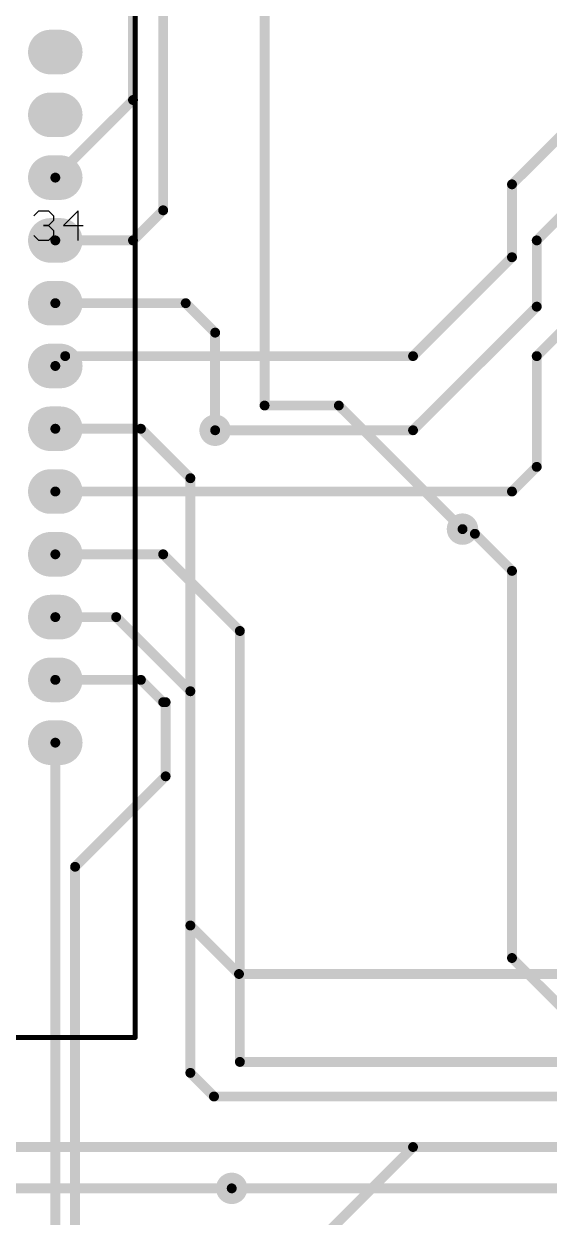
# Model space of a CAD drawing. Header units: millimetres. Extents: x 1.1 to 12.7, y 1.1 to 8.9.
# Drawn here: x 3.137 to 3.972, y 3.679 to 5.579 of the extents above; entities that cross this region are included whole.
import ezdxf

# ---------------------------------------------------------------- set-up
doc = ezdxf.new("R2010")
doc.units = ezdxf.units.MM
doc.header["$MEASUREMENT"] = 0
for name, color, linetype in [('BottomLayer', 5, 'Continuous'), ('BottomSolder', 6, 'Continuous'), ('Mechanical29', 56, 'Continuous'), ('MultiLayer', 9, 'Continuous'), ('PadHoleLayer', 156, 'Continuous'), ('TopLayer', 1, 'Continuous'), ('TopOverlay', 2, 'Continuous'), ('TopSolder', 216, 'Continuous'), ('ViaHoleLayer', 16, 'Continuous')]:
    doc.layers.add(name, color=color, linetype=linetype)

# ---------------------------------------------------------------- blocks, each defined once
blk = doc.blocks.new('IDC34_34')
at = {"layer": 'BottomLayer', "const_width": 0.063}
for points in [[(0.0579, 0.3), (0.0421, 0.3)], [(0.0579, 0.2), (0.0421, 0.2)], [(0.0579, 0.1), (0.0421, 0.1)], [(0.0579, 0), (0.0421, 0)], [(0.0579, -0.1), (0.0421, -0.1)], [(0.0579, -0.2), (0.0421, -0.2)], [(0.0579, -0.3), (0.0421, -0.3)], [(0.0579, -0.4), (0.0421, -0.4)], [(0.0579, -0.5), (0.0421, -0.5)], [(0.0579, -0.6), (0.0421, -0.6)], [(0.0579, -0.7), (0.0421, -0.7)], [(0.0579, -0.8), (0.0421, -0.8)]]:
    blk.add_lwpolyline(points, dxfattribs=at)
at = {"layer": 'BottomLayer', "const_width": 0.0315}
for points in [[(0.0264, 0.3, 1), (0.0579, 0.3, 1)], [(0.0421, 0.3, 1), (0.0736, 0.3, 1)], [(0.0264, 0.2, 1), (0.0579, 0.2, 1)], [(0.0421, 0.2, 1), (0.0736, 0.2, 1)], [(0.0264, 0.1, 1), (0.0579, 0.1, 1)], [(0.0421, 0.1, 1), (0.0736, 0.1, 1)], [(0.0264, 0, 1), (0.0579, 0, 1)], [(0.0421, 0, 1), (0.0736, 0, 1)], [(0.0264, -0.1, 1), (0.0579, -0.1, 1)], [(0.0421, -0.1, 1), (0.0736, -0.1, 1)], [(0.0264, -0.2, 1), (0.0579, -0.2, 1)], [(0.0421, -0.2, 1), (0.0736, -0.2, 1)], [(0.0264, -0.3, 1), (0.0579, -0.3, 1)], [(0.0421, -0.3, 1), (0.0736, -0.3, 1)], [(0.0264, -0.4, 1), (0.0579, -0.4, 1)], [(0.0421, -0.4, 1), (0.0736, -0.4, 1)], [(0.0264, -0.5, 1), (0.0579, -0.5, 1)], [(0.0421, -0.5, 1), (0.0736, -0.5, 1)], [(0.0264, -0.6, 1), (0.0579, -0.6, 1)], [(0.0421, -0.6, 1), (0.0736, -0.6, 1)], [(0.0264, -0.7, 1), (0.0579, -0.7, 1)], [(0.0421, -0.7, 1), (0.0736, -0.7, 1)], [(0.0264, -0.8, 1), (0.0579, -0.8, 1)], [(0.0421, -0.8, 1), (0.0736, -0.8, 1)]]:
    blk.add_lwpolyline(points, format="xyb", close=True, dxfattribs=at)
at = {"layer": 'BottomSolder', "const_width": 0.071}
for points in [[(0.0579, 0.3), (0.0421, 0.3)], [(0.0579, 0.2), (0.0421, 0.2)], [(0.0579, 0.1), (0.0421, 0.1)], [(0.0579, 0), (0.0421, 0)], [(0.0579, -0.1), (0.0421, -0.1)], [(0.0579, -0.2), (0.0421, -0.2)], [(0.0579, -0.3), (0.0421, -0.3)], [(0.0579, -0.4), (0.0421, -0.4)], [(0.0579, -0.5), (0.0421, -0.5)], [(0.0579, -0.6), (0.0421, -0.6)], [(0.0579, -0.7), (0.0421, -0.7)], [(0.0579, -0.8), (0.0421, -0.8)]]:
    blk.add_lwpolyline(points, dxfattribs=at)
at = {"layer": 'BottomSolder', "const_width": 0.0355}
for points in [[(0.0244, 0.3, 1), (0.0599, 0.3, 1)], [(0.0401, 0.3, 1), (0.0756, 0.3, 1)], [(0.0244, 0.2, 1), (0.0599, 0.2, 1)], [(0.0401, 0.2, 1), (0.0756, 0.2, 1)], [(0.0244, 0.1, 1), (0.0599, 0.1, 1)], [(0.0401, 0.1, 1), (0.0756, 0.1, 1)], [(0.0244, 0, 1), (0.0599, 0, 1)], [(0.0401, 0, 1), (0.0756, 0, 1)], [(0.0244, -0.1, 1), (0.0599, -0.1, 1)], [(0.0401, -0.1, 1), (0.0756, -0.1, 1)], [(0.0244, -0.2, 1), (0.0599, -0.2, 1)], [(0.0401, -0.2, 1), (0.0756, -0.2, 1)], [(0.0244, -0.3, 1), (0.0599, -0.3, 1)], [(0.0401, -0.3, 1), (0.0756, -0.3, 1)], [(0.0244, -0.4, 1), (0.0599, -0.4, 1)], [(0.0401, -0.4, 1), (0.0756, -0.4, 1)], [(0.0244, -0.5, 1), (0.0599, -0.5, 1)], [(0.0401, -0.5, 1), (0.0756, -0.5, 1)], [(0.0244, -0.6, 1), (0.0599, -0.6, 1)], [(0.0401, -0.6, 1), (0.0756, -0.6, 1)], [(0.0244, -0.7, 1), (0.0599, -0.7, 1)], [(0.0401, -0.7, 1), (0.0756, -0.7, 1)], [(0.0244, -0.8, 1), (0.0599, -0.8, 1)], [(0.0401, -0.8, 1), (0.0756, -0.8, 1)]]:
    blk.add_lwpolyline(points, format="xyb", close=True, dxfattribs=at)
at = {"layer": 'Mechanical29'}
for p, q in [((0.0157, 0.0394), (0.0236, 0.0472)), ((0.0236, 0.0472), (0.0393, 0.0472)), ((0.0393, 0.0472), (0.0472, 0.0394)), ((0.0472, 0.0394), (0.0472, 0.0315)), ((0.0865, 0.0472), (0.0629, 0.0236)), ((0.0865, 0), (0.0865, 0.0472)), ((0.0393, 0.0236), (0.0314, 0.0236)), ((0.0314, 0.0236), (0.0393, 0.0236)), ((0.0472, 0.0315), (0.0393, 0.0236)), ((0.0393, 0.0236), (0.0472, 0.0157)), ((0.0629, 0.0236), (0.0944, 0.0236)), ((0.0236, 0), (0.0157, 0.0079)), ((0.0393, 0), (0.0236, 0)), ((0.0472, 0.0079), (0.0393, 0)), ((0.0472, 0.0157), (0.0472, 0.0079))]:
    blk.add_line(p, q, dxfattribs=at)
at = {"layer": 'Mechanical29', "const_width": 0.00787}
blk.add_lwpolyline([(0.1772, 1.2697), (0.1772, -0.8929)], dxfattribs=at)
at = {"layer": 'Mechanical29', "const_width": 0.00394}
blk.add_lwpolyline([(0.1752, -0.8929, 1), (0.1791, -0.8929, 1)], format="xyb", close=True, dxfattribs=at)
at = {"layer": 'MultiLayer', "const_width": 0.063}
for points in [[(0.0579, 0.3), (0.0421, 0.3)], [(0.0579, 0.2), (0.0421, 0.2)], [(0.0579, 0.1), (0.0421, 0.1)], [(0.0579, 0), (0.0421, 0)], [(0.0579, -0.1), (0.0421, -0.1)], [(0.0579, -0.2), (0.0421, -0.2)], [(0.0579, -0.3), (0.0421, -0.3)], [(0.0579, -0.4), (0.0421, -0.4)], [(0.0579, -0.5), (0.0421, -0.5)], [(0.0579, -0.6), (0.0421, -0.6)], [(0.0579, -0.7), (0.0421, -0.7)], [(0.0579, -0.8), (0.0421, -0.8)]]:
    blk.add_lwpolyline(points, dxfattribs=at)
at = {"layer": 'MultiLayer', "const_width": 0.0315}
for points in [[(0.0264, 0.3, 1), (0.0579, 0.3, 1)], [(0.0421, 0.3, 1), (0.0736, 0.3, 1)], [(0.0264, 0.2, 1), (0.0579, 0.2, 1)], [(0.0421, 0.2, 1), (0.0736, 0.2, 1)], [(0.0264, 0.1, 1), (0.0579, 0.1, 1)], [(0.0421, 0.1, 1), (0.0736, 0.1, 1)], [(0.0264, 0, 1), (0.0579, 0, 1)], [(0.0421, 0, 1), (0.0736, 0, 1)], [(0.0264, -0.1, 1), (0.0579, -0.1, 1)], [(0.0421, -0.1, 1), (0.0736, -0.1, 1)], [(0.0264, -0.2, 1), (0.0579, -0.2, 1)], [(0.0421, -0.2, 1), (0.0736, -0.2, 1)], [(0.0264, -0.3, 1), (0.0579, -0.3, 1)], [(0.0421, -0.3, 1), (0.0736, -0.3, 1)], [(0.0264, -0.4, 1), (0.0579, -0.4, 1)], [(0.0421, -0.4, 1), (0.0736, -0.4, 1)], [(0.0264, -0.5, 1), (0.0579, -0.5, 1)], [(0.0421, -0.5, 1), (0.0736, -0.5, 1)], [(0.0264, -0.6, 1), (0.0579, -0.6, 1)], [(0.0421, -0.6, 1), (0.0736, -0.6, 1)], [(0.0264, -0.7, 1), (0.0579, -0.7, 1)], [(0.0421, -0.7, 1), (0.0736, -0.7, 1)], [(0.0264, -0.8, 1), (0.0579, -0.8, 1)], [(0.0421, -0.8, 1), (0.0736, -0.8, 1)]]:
    blk.add_lwpolyline(points, format="xyb", close=True, dxfattribs=at)
at = {"layer": 'PadHoleLayer', "const_width": 0.0138}
for points in [[(0.0431, 0.3, 1), (0.0569, 0.3, 1)], [(0.0431, 0.2, 1), (0.0569, 0.2, 1)], [(0.0431, 0.1, 1), (0.0569, 0.1, 1)], [(0.0431, 0, 1), (0.0569, 0, 1)], [(0.0431, -0.1, 1), (0.0569, -0.1, 1)], [(0.0431, -0.2, 1), (0.0569, -0.2, 1)], [(0.0431, -0.3, 1), (0.0569, -0.3, 1)], [(0.0431, -0.4, 1), (0.0569, -0.4, 1)], [(0.0431, -0.5, 1), (0.0569, -0.5, 1)], [(0.0431, -0.6, 1), (0.0569, -0.6, 1)], [(0.0431, -0.7, 1), (0.0569, -0.7, 1)], [(0.0431, -0.8, 1), (0.0569, -0.8, 1)]]:
    blk.add_lwpolyline(points, format="xyb", close=True, dxfattribs=at)
at = {"layer": 'TopLayer', "const_width": 0.063}
for points in [[(0.0579, 0.3), (0.0421, 0.3)], [(0.0579, 0.2), (0.0421, 0.2)], [(0.0579, 0.1), (0.0421, 0.1)], [(0.0579, 0), (0.0421, 0)], [(0.0579, -0.1), (0.0421, -0.1)], [(0.0579, -0.2), (0.0421, -0.2)], [(0.0579, -0.3), (0.0421, -0.3)], [(0.0579, -0.4), (0.0421, -0.4)], [(0.0579, -0.5), (0.0421, -0.5)], [(0.0579, -0.6), (0.0421, -0.6)], [(0.0579, -0.7), (0.0421, -0.7)], [(0.0579, -0.8), (0.0421, -0.8)]]:
    blk.add_lwpolyline(points, dxfattribs=at)
at = {"layer": 'TopLayer', "const_width": 0.0315}
for points in [[(0.0264, 0.3, 1), (0.0579, 0.3, 1)], [(0.0421, 0.3, 1), (0.0736, 0.3, 1)], [(0.0264, 0.2, 1), (0.0579, 0.2, 1)], [(0.0421, 0.2, 1), (0.0736, 0.2, 1)], [(0.0264, 0.1, 1), (0.0579, 0.1, 1)], [(0.0421, 0.1, 1), (0.0736, 0.1, 1)], [(0.0264, 0, 1), (0.0579, 0, 1)], [(0.0421, 0, 1), (0.0736, 0, 1)], [(0.0264, -0.1, 1), (0.0579, -0.1, 1)], [(0.0421, -0.1, 1), (0.0736, -0.1, 1)], [(0.0264, -0.2, 1), (0.0579, -0.2, 1)], [(0.0421, -0.2, 1), (0.0736, -0.2, 1)], [(0.0264, -0.3, 1), (0.0579, -0.3, 1)], [(0.0421, -0.3, 1), (0.0736, -0.3, 1)], [(0.0264, -0.4, 1), (0.0579, -0.4, 1)], [(0.0421, -0.4, 1), (0.0736, -0.4, 1)], [(0.0264, -0.5, 1), (0.0579, -0.5, 1)], [(0.0421, -0.5, 1), (0.0736, -0.5, 1)], [(0.0264, -0.6, 1), (0.0579, -0.6, 1)], [(0.0421, -0.6, 1), (0.0736, -0.6, 1)], [(0.0264, -0.7, 1), (0.0579, -0.7, 1)], [(0.0421, -0.7, 1), (0.0736, -0.7, 1)], [(0.0264, -0.8, 1), (0.0579, -0.8, 1)], [(0.0421, -0.8, 1), (0.0736, -0.8, 1)]]:
    blk.add_lwpolyline(points, format="xyb", close=True, dxfattribs=at)
at = {"layer": 'TopOverlay', "const_width": 0.00787}
for points in [[(0.1772, 1.2697), (0.1772, -1.2697)], [(-0.1575, -1.2697), (0.1772, -1.2697)]]:
    blk.add_lwpolyline(points, dxfattribs=at)
at = {"layer": 'TopOverlay', "const_width": 0.00394}
blk.add_lwpolyline([(0.1752, -1.2697, 1), (0.1791, -1.2697, 1)], format="xyb", close=True, dxfattribs=at)
blk.add_lwpolyline([(0.1752, -1.2697, 1), (0.1791, -1.2697, 1)], format="xyb", close=True, dxfattribs=at)
at = {"layer": 'TopSolder', "const_width": 0.071}
for points in [[(0.0579, 0.3), (0.0421, 0.3)], [(0.0579, 0.2), (0.0421, 0.2)], [(0.0579, 0.1), (0.0421, 0.1)], [(0.0579, 0), (0.0421, 0)], [(0.0579, -0.1), (0.0421, -0.1)], [(0.0579, -0.2), (0.0421, -0.2)], [(0.0579, -0.3), (0.0421, -0.3)], [(0.0579, -0.4), (0.0421, -0.4)], [(0.0579, -0.5), (0.0421, -0.5)], [(0.0579, -0.6), (0.0421, -0.6)], [(0.0579, -0.7), (0.0421, -0.7)], [(0.0579, -0.8), (0.0421, -0.8)]]:
    blk.add_lwpolyline(points, dxfattribs=at)
at = {"layer": 'TopSolder', "const_width": 0.0355}
for points in [[(0.0244, 0.3, 1), (0.0599, 0.3, 1)], [(0.0401, 0.3, 1), (0.0756, 0.3, 1)], [(0.0244, 0.2, 1), (0.0599, 0.2, 1)], [(0.0401, 0.2, 1), (0.0756, 0.2, 1)], [(0.0244, 0.1, 1), (0.0599, 0.1, 1)], [(0.0401, 0.1, 1), (0.0756, 0.1, 1)], [(0.0244, 0, 1), (0.0599, 0, 1)], [(0.0401, 0, 1), (0.0756, 0, 1)], [(0.0244, -0.1, 1), (0.0599, -0.1, 1)], [(0.0401, -0.1, 1), (0.0756, -0.1, 1)], [(0.0244, -0.2, 1), (0.0599, -0.2, 1)], [(0.0401, -0.2, 1), (0.0756, -0.2, 1)], [(0.0244, -0.3, 1), (0.0599, -0.3, 1)], [(0.0401, -0.3, 1), (0.0756, -0.3, 1)], [(0.0244, -0.4, 1), (0.0599, -0.4, 1)], [(0.0401, -0.4, 1), (0.0756, -0.4, 1)], [(0.0244, -0.5, 1), (0.0599, -0.5, 1)], [(0.0401, -0.5, 1), (0.0756, -0.5, 1)], [(0.0244, -0.6, 1), (0.0599, -0.6, 1)], [(0.0401, -0.6, 1), (0.0756, -0.6, 1)], [(0.0244, -0.7, 1), (0.0599, -0.7, 1)], [(0.0401, -0.7, 1), (0.0756, -0.7, 1)], [(0.0244, -0.8, 1), (0.0599, -0.8, 1)], [(0.0401, -0.8, 1), (0.0756, -0.8, 1)]]:
    blk.add_lwpolyline(points, format="xyb", close=True, dxfattribs=at)

msp = doc.modelspace()

# ---------------------------------------------------------------- linework, layer by layer
at = {"layer": 'BottomLayer', "const_width": 0.0157}
for points in [[(3.5197, 4.9714), (3.5197, 6.3887)], [(3.1866, 5.1344), (3.3941, 5.1344)], [(3.3941, 5.1344), (3.4409, 5.0875)], [(3.4409, 4.932), (3.4409, 5.0875)], [(3.5197, 4.9714), (3.6378, 4.9714)], [(3.6378, 4.9714), (3.8346, 4.7745)], [(3.1866, 4.9344), (3.3228, 4.9344)], [(3.3228, 4.9344), (3.4016, 4.8556)], [(3.4016, 4.1432), (3.4016, 4.8556)], [(3.4016, 4.1432), (3.4789, 4.0659)], [(3.4789, 4.0659), (4.189, 4.0659)], [(2.6293, 3.7903), (3.7559, 3.7903)], [(3.5591, 3.5934), (3.7559, 3.7903)], [(3.7559, 3.7903), (4.0709, 3.7903)], [(2.5354, 3.7245), (3.4673, 3.7245)]]:
    msp.add_lwpolyline(points, dxfattribs=at)
at = {"layer": 'BottomLayer'}
for points, const_width in [([(3.1827, 5.1344, 1), (3.1906, 5.1344, 1)], 0.00787), ([(3.3902, 5.1344, 1), (3.398, 5.1344, 1)], 0.00787), ([(3.3902, 5.1344, 1), (3.398, 5.1344, 1)], 0.00787), ([(3.437, 5.0875, 1), (3.4449, 5.0875, 1)], 0.00787), ([(3.437, 5.0875, 1), (3.4449, 5.0875, 1)], 0.00787), ([(3.5157, 4.9714, 1), (3.5236, 4.9714, 1)], 0.00787), ([(3.5157, 4.9714, 1), (3.5236, 4.9714, 1)], 0.00787), ([(3.6339, 4.9714, 1), (3.6417, 4.9714, 1)], 0.00787), ([(3.6339, 4.9714, 1), (3.6417, 4.9714, 1)], 0.00787), ([(3.1827, 4.9344, 1), (3.1906, 4.9344, 1)], 0.00787), ([(3.3189, 4.9344, 1), (3.3268, 4.9344, 1)], 0.00787), ([(3.3189, 4.9344, 1), (3.3268, 4.9344, 1)], 0.00787), ([(3.4284, 4.932, 1), (3.4534, 4.932, 1)], 0.025), ([(3.437, 4.932, 1), (3.4449, 4.932, 1)], 0.00787), ([(3.3976, 4.8556, 1), (3.4055, 4.8556, 1)], 0.00787), ([(3.3976, 4.8556, 1), (3.4055, 4.8556, 1)], 0.00787), ([(3.8221, 4.7745, 1), (3.8471, 4.7745, 1)], 0.025), ([(3.8307, 4.7745, 1), (3.8386, 4.7745, 1)], 0.00787), ([(3.3976, 4.1432, 1), (3.4055, 4.1432, 1)], 0.00787), ([(3.3976, 4.1432, 1), (3.4055, 4.1432, 1)], 0.00787), ([(3.475, 4.0659, 1), (3.4829, 4.0659, 1)], 0.00787), ([(3.475, 4.0659, 1), (3.4829, 4.0659, 1)], 0.00787), ([(3.752, 3.7903, 1), (3.7598, 3.7903, 1)], 0.00787), ([(3.752, 3.7903, 1), (3.7598, 3.7903, 1)], 0.00787), ([(3.752, 3.7903, 1), (3.7598, 3.7903, 1)], 0.00787), ([(3.4548, 3.7245, 1), (3.4798, 3.7245, 1)], 0.025), ([(3.4634, 3.7245, 1), (3.4713, 3.7245, 1)], 0.00787)]:
    msp.add_lwpolyline(points, format="xyb", close=True, dxfattribs=dict(at, const_width=const_width))
at = {"layer": 'MultiLayer', "const_width": 0.025}
for points in [[(3.4284, 4.932, 1), (3.4534, 4.932, 1)], [(3.8221, 4.7745, 1), (3.8471, 4.7745, 1)], [(3.4548, 3.7245, 1), (3.4798, 3.7245, 1)]]:
    msp.add_lwpolyline(points, format="xyb", close=True, dxfattribs=at)
at = {"layer": 'TopLayer', "const_width": 0.0157}
for points in [[(3.3102, 5.458), (3.3102, 6.7163)], [(3.3583, 5.2824), (3.3583, 5.6367)], [(3.9134, 5.3237), (4.0709, 5.4812)], [(3.1866, 5.3344), (3.3102, 5.458)], [(3.9134, 5.2076), (3.9134, 5.3237)], [(3.3102, 5.2344), (3.3583, 5.2824)], [(3.9528, 5.2344), (4.0008, 5.2824)], [(3.1866, 5.2344), (3.3102, 5.2344)], [(3.9528, 5.1289), (3.9528, 5.2344)], [(3.7559, 5.0501), (3.9134, 5.2076)], [(3.7559, 4.932), (3.9528, 5.1289)], [(3.9528, 5.0501), (4.0447, 5.142)], [(3.1866, 5.0344), (3.2024, 5.0501)], [(3.2024, 5.0501), (3.7559, 5.0501)], [(3.9528, 4.8737), (3.9528, 5.0501)], [(3.4409, 4.932), (3.7559, 4.932)], [(3.9134, 4.8344), (3.9528, 4.8737)], [(3.1866, 4.8344), (3.9134, 4.8344)], [(3.8543, 4.7671), (3.9134, 4.708)], [(3.1866, 4.7344), (3.3583, 4.7344)], [(3.3583, 4.7344), (3.4803, 4.6123)], [(3.9134, 4.0914), (3.9134, 4.708)], [(3.1866, 4.6344), (3.2835, 4.6344)], [(3.2835, 4.6344), (3.4016, 4.5163)], [(3.4803, 3.9259), (3.4803, 4.6123)], [(3.1866, 4.5344), (3.3228, 4.5344)], [(3.3228, 4.5344), (3.3583, 4.4989)], [(3.4016, 3.9084), (3.4016, 4.5163)], [(3.3583, 4.4989), (3.3622, 4.4989)], [(3.3622, 4.3808), (3.3622, 4.4989)], [(3.1866, 3.5541), (3.1866, 4.4344)], [(3.2181, 4.2367), (3.3622, 4.3808)], [(3.2181, 3.541), (3.2181, 4.2367)], [(3.9134, 4.0914), (4.071, 3.9338)], [(3.4016, 3.9084), (3.4392, 3.8708)], [(3.4803, 3.9259), (4.0343, 3.9259)], [(3.4392, 3.8708), (4.1319, 3.8708)], [(3.4673, 3.7245), (4.4646, 3.7245)]]:
    msp.add_lwpolyline(points, dxfattribs=at)
at = {"layer": 'TopLayer'}
for points, const_width in [([(3.3063, 5.458, 1), (3.3142, 5.458, 1)], 0.00787), ([(3.3063, 5.458, 1), (3.3142, 5.458, 1)], 0.00787), ([(3.1827, 5.3344, 1), (3.1906, 5.3344, 1)], 0.00787), ([(3.9094, 5.3237, 1), (3.9173, 5.3237, 1)], 0.00787), ([(3.9094, 5.3237, 1), (3.9173, 5.3237, 1)], 0.00787), ([(3.3543, 5.2824, 1), (3.3622, 5.2824, 1)], 0.00787), ([(3.3543, 5.2824, 1), (3.3622, 5.2824, 1)], 0.00787), ([(3.1827, 5.2344, 1), (3.1906, 5.2344, 1)], 0.00787), ([(3.3063, 5.2344, 1), (3.3142, 5.2344, 1)], 0.00787), ([(3.3063, 5.2344, 1), (3.3142, 5.2344, 1)], 0.00787), ([(3.9488, 5.2344, 1), (3.9567, 5.2344, 1)], 0.00787), ([(3.9488, 5.2344, 1), (3.9567, 5.2344, 1)], 0.00787), ([(3.9094, 5.2076, 1), (3.9173, 5.2076, 1)], 0.00787), ([(3.9094, 5.2076, 1), (3.9173, 5.2076, 1)], 0.00787), ([(3.9488, 5.1289, 1), (3.9567, 5.1289, 1)], 0.00787), ([(3.9488, 5.1289, 1), (3.9567, 5.1289, 1)], 0.00787), ([(3.1984, 5.0501, 1), (3.2063, 5.0501, 1)], 0.00787), ([(3.1984, 5.0501, 1), (3.2063, 5.0501, 1)], 0.00787), ([(3.752, 5.0501, 1), (3.7598, 5.0501, 1)], 0.00787), ([(3.752, 5.0501, 1), (3.7598, 5.0501, 1)], 0.00787), ([(3.9488, 5.0501, 1), (3.9567, 5.0501, 1)], 0.00787), ([(3.9488, 5.0501, 1), (3.9567, 5.0501, 1)], 0.00787), ([(3.1827, 5.0344, 1), (3.1906, 5.0344, 1)], 0.00787), ([(3.4284, 4.932, 1), (3.4534, 4.932, 1)], 0.025), ([(3.437, 4.932, 1), (3.4449, 4.932, 1)], 0.00787), ([(3.752, 4.932, 1), (3.7598, 4.932, 1)], 0.00787), ([(3.752, 4.932, 1), (3.7598, 4.932, 1)], 0.00787), ([(3.9488, 4.8737, 1), (3.9567, 4.8737, 1)], 0.00787), ([(3.9488, 4.8737, 1), (3.9567, 4.8737, 1)], 0.00787), ([(3.1827, 4.8344, 1), (3.1906, 4.8344, 1)], 0.00787), ([(3.9094, 4.8344, 1), (3.9173, 4.8344, 1)], 0.00787), ([(3.9094, 4.8344, 1), (3.9173, 4.8344, 1)], 0.00787), ([(3.8221, 4.7745, 1), (3.8471, 4.7745, 1)], 0.025), ([(3.8504, 4.7671, 1), (3.8583, 4.7671, 1)], 0.00787), ([(3.1827, 4.7344, 1), (3.1906, 4.7344, 1)], 0.00787), ([(3.3543, 4.7344, 1), (3.3622, 4.7344, 1)], 0.00787), ([(3.3543, 4.7344, 1), (3.3622, 4.7344, 1)], 0.00787), ([(3.9094, 4.708, 1), (3.9173, 4.708, 1)], 0.00787), ([(3.9094, 4.708, 1), (3.9173, 4.708, 1)], 0.00787), ([(3.1827, 4.6344, 1), (3.1906, 4.6344, 1)], 0.00787), ([(3.2795, 4.6344, 1), (3.2874, 4.6344, 1)], 0.00787), ([(3.2795, 4.6344, 1), (3.2874, 4.6344, 1)], 0.00787), ([(3.4764, 4.6123, 1), (3.4843, 4.6123, 1)], 0.00787), ([(3.4764, 4.6123, 1), (3.4843, 4.6123, 1)], 0.00787), ([(3.1827, 4.5344, 1), (3.1906, 4.5344, 1)], 0.00787), ([(3.3189, 4.5344, 1), (3.3268, 4.5344, 1)], 0.00787), ([(3.3189, 4.5344, 1), (3.3268, 4.5344, 1)], 0.00787), ([(3.3976, 4.5163, 1), (3.4055, 4.5163, 1)], 0.00787), ([(3.3976, 4.5163, 1), (3.4055, 4.5163, 1)], 0.00787), ([(3.3543, 4.4989, 1), (3.3622, 4.4989, 1)], 0.00787), ([(3.3543, 4.4989, 1), (3.3622, 4.4989, 1)], 0.00787), ([(3.3583, 4.4989, 1), (3.3661, 4.4989, 1)], 0.00787), ([(3.3583, 4.4989, 1), (3.3661, 4.4989, 1)], 0.00787), ([(3.1827, 4.4344, 1), (3.1906, 4.4344, 1)], 0.00787), ([(3.3583, 4.3808, 1), (3.3661, 4.3808, 1)], 0.00787), ([(3.3583, 4.3808, 1), (3.3661, 4.3808, 1)], 0.00787), ([(3.2142, 4.2367, 1), (3.222, 4.2367, 1)], 0.00787), ([(3.2142, 4.2367, 1), (3.222, 4.2367, 1)], 0.00787), ([(3.9094, 4.0914, 1), (3.9173, 4.0914, 1)], 0.00787), ([(3.9094, 4.0914, 1), (3.9173, 4.0914, 1)], 0.00787), ([(3.3976, 3.9084, 1), (3.4055, 3.9084, 1)], 0.00787), ([(3.3976, 3.9084, 1), (3.4055, 3.9084, 1)], 0.00787), ([(3.4764, 3.9259, 1), (3.4843, 3.9259, 1)], 0.00787), ([(3.4764, 3.9259, 1), (3.4843, 3.9259, 1)], 0.00787), ([(3.4352, 3.8708, 1), (3.4431, 3.8708, 1)], 0.00787), ([(3.4352, 3.8708, 1), (3.4431, 3.8708, 1)], 0.00787), ([(3.4548, 3.7245, 1), (3.4798, 3.7245, 1)], 0.025), ([(3.4634, 3.7245, 1), (3.4713, 3.7245, 1)], 0.00787)]:
    msp.add_lwpolyline(points, format="xyb", close=True, dxfattribs=dict(at, const_width=const_width))
at = {"layer": 'ViaHoleLayer', "const_width": 0.014}
for points in [[(3.4339, 4.932, 1), (3.4479, 4.932, 1)], [(3.8276, 4.7745, 1), (3.8416, 4.7745, 1)], [(3.4603, 3.7245, 1), (3.4743, 3.7245, 1)]]:
    msp.add_lwpolyline(points, format="xyb", close=True, dxfattribs=at)

# ---------------------------------------------------------------- block references
msp.add_blockref('IDC34_34', (3.1366, 5.2344))

doc.saveas('drawing.dxf')
